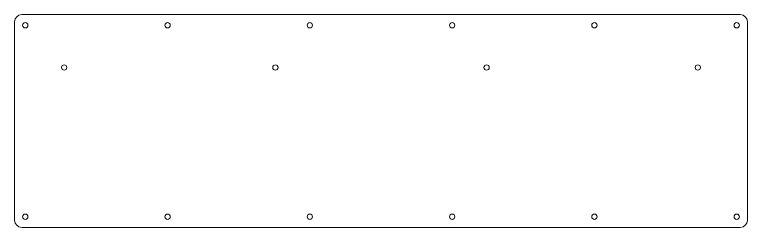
# Model space of a CAD drawing. Header units: inches. Extents: x -33 to 93, y -21 to 51.
# Drawn here: x -33.33 to 7.92, y -20.74 to -8.74 of the extents above; entities that cross this region are included whole.
import ezdxf

# ---------------------------------------------------------------- set-up
doc = ezdxf.new("R2010")
doc.units = ezdxf.units.IN
doc.header["$MEASUREMENT"] = 0
doc.layers.add('Layer 1', color=7, linetype='Continuous')

# ---------------------------------------------------------------- blocks, each defined once
blk = doc.blocks.new('block 374')
at = {"layer": 'Layer 1', "lineweight": 0}
blk.add_open_spline([(7.472, -20.14), (7.472, -20.057), (7.405, -19.99), (7.322, -19.99), (7.239, -19.99), (7.172, -20.057), (7.172, -20.14), (7.172, -20.223), (7.239, -20.29), (7.322, -20.29), (7.405, -20.29), (7.472, -20.223), (7.472, -20.14)], degree=3, knots=[0, 0, 0, 0, 1, 1, 1, 2, 2, 2, 3, 3, 3, 4, 4, 4, 4], dxfattribs=at)
blk = doc.blocks.new('block 373')
at = {"layer": 'Layer 1'}
blk.add_blockref('block 374', (0, 0), dxfattribs=at)
blk = doc.blocks.new('block 376')
at = {"layer": 'Layer 1', "lineweight": 0}
blk.add_open_spline([(-0.538, -20.14), (-0.538, -20.057), (-0.605, -19.99), (-0.688, -19.99), (-0.77, -19.99), (-0.838, -20.057), (-0.838, -20.14), (-0.838, -20.223), (-0.77, -20.29), (-0.688, -20.29), (-0.605, -20.29), (-0.538, -20.223), (-0.538, -20.14)], degree=3, knots=[0, 0, 0, 0, 1, 1, 1, 2, 2, 2, 3, 3, 3, 4, 4, 4, 4], dxfattribs=at)
blk = doc.blocks.new('block 375')
at = {"layer": 'Layer 1'}
blk.add_blockref('block 376', (0, 0), dxfattribs=at)
blk = doc.blocks.new('block 378')
at = {"layer": 'Layer 1', "lineweight": 0}
blk.add_open_spline([(-8.547, -20.14), (-8.547, -20.057), (-8.614, -19.99), (-8.697, -19.99), (-8.78, -19.99), (-8.847, -20.057), (-8.847, -20.14), (-8.847, -20.223), (-8.78, -20.29), (-8.697, -20.29), (-8.614, -20.29), (-8.547, -20.223), (-8.547, -20.14)], degree=3, knots=[0, 0, 0, 0, 1, 1, 1, 2, 2, 2, 3, 3, 3, 4, 4, 4, 4], dxfattribs=at)
blk = doc.blocks.new('block 377')
at = {"layer": 'Layer 1'}
blk.add_blockref('block 378', (0, 0), dxfattribs=at)
blk = doc.blocks.new('block 380')
at = {"layer": 'Layer 1', "lineweight": 0}
blk.add_open_spline([(-16.557, -20.14), (-16.557, -20.057), (-16.624, -19.99), (-16.707, -19.99), (-16.789, -19.99), (-16.857, -20.057), (-16.857, -20.14), (-16.857, -20.223), (-16.789, -20.29), (-16.707, -20.29), (-16.624, -20.29), (-16.557, -20.223), (-16.557, -20.14)], degree=3, knots=[0, 0, 0, 0, 1, 1, 1, 2, 2, 2, 3, 3, 3, 4, 4, 4, 4], dxfattribs=at)
blk = doc.blocks.new('block 379')
at = {"layer": 'Layer 1'}
blk.add_blockref('block 380', (0, 0), dxfattribs=at)
blk = doc.blocks.new('block 382')
at = {"layer": 'Layer 1', "lineweight": 0}
blk.add_open_spline([(-24.566, -20.14), (-24.566, -20.057), (-24.633, -19.99), (-24.716, -19.99), (-24.799, -19.99), (-24.866, -20.057), (-24.866, -20.14), (-24.866, -20.223), (-24.799, -20.29), (-24.716, -20.29), (-24.633, -20.29), (-24.566, -20.223), (-24.566, -20.14)], degree=3, knots=[0, 0, 0, 0, 1, 1, 1, 2, 2, 2, 3, 3, 3, 4, 4, 4, 4], dxfattribs=at)
blk = doc.blocks.new('block 381')
at = {"layer": 'Layer 1'}
blk.add_blockref('block 382', (0, 0), dxfattribs=at)
blk = doc.blocks.new('block 384')
at = {"layer": 'Layer 1', "lineweight": 0}
blk.add_open_spline([(-32.576, -20.14), (-32.576, -20.057), (-32.643, -19.99), (-32.726, -19.99), (-32.808, -19.99), (-32.876, -20.057), (-32.876, -20.14), (-32.876, -20.223), (-32.808, -20.29), (-32.726, -20.29), (-32.643, -20.29), (-32.576, -20.223), (-32.576, -20.14)], degree=3, knots=[0, 0, 0, 0, 1, 1, 1, 2, 2, 2, 3, 3, 3, 4, 4, 4, 4], dxfattribs=at)
blk = doc.blocks.new('block 383')
at = {"layer": 'Layer 1'}
blk.add_blockref('block 384', (0, 0), dxfattribs=at)
blk = doc.blocks.new('block 387')
at = {"layer": 'Layer 1', "lineweight": 0}
blk.add_open_spline([(-32.576, -9.34), (-32.576, -9.257), (-32.643, -9.19), (-32.726, -9.19), (-32.808, -9.19), (-32.876, -9.257), (-32.876, -9.34), (-32.876, -9.422), (-32.808, -9.49), (-32.726, -9.49), (-32.643, -9.49), (-32.576, -9.422), (-32.576, -9.34)], degree=3, knots=[0, 0, 0, 0, 1, 1, 1, 2, 2, 2, 3, 3, 3, 4, 4, 4, 4], dxfattribs=at)
blk = doc.blocks.new('block 386')
at = {"layer": 'Layer 1'}
blk.add_blockref('block 387', (0, 0), dxfattribs=at)
blk = doc.blocks.new('block 389')
at = {"layer": 'Layer 1', "lineweight": 0}
blk.add_open_spline([(-24.566, -9.34), (-24.566, -9.257), (-24.633, -9.19), (-24.716, -9.19), (-24.799, -9.19), (-24.866, -9.257), (-24.866, -9.34), (-24.866, -9.422), (-24.799, -9.49), (-24.716, -9.49), (-24.633, -9.49), (-24.566, -9.422), (-24.566, -9.34)], degree=3, knots=[0, 0, 0, 0, 1, 1, 1, 2, 2, 2, 3, 3, 3, 4, 4, 4, 4], dxfattribs=at)
blk = doc.blocks.new('block 388')
at = {"layer": 'Layer 1'}
blk.add_blockref('block 389', (0, 0), dxfattribs=at)
blk = doc.blocks.new('block 391')
at = {"layer": 'Layer 1', "lineweight": 0}
blk.add_open_spline([(-16.557, -9.34), (-16.557, -9.257), (-16.624, -9.19), (-16.707, -9.19), (-16.789, -9.19), (-16.857, -9.257), (-16.857, -9.34), (-16.857, -9.422), (-16.789, -9.49), (-16.707, -9.49), (-16.624, -9.49), (-16.557, -9.422), (-16.557, -9.34)], degree=3, knots=[0, 0, 0, 0, 1, 1, 1, 2, 2, 2, 3, 3, 3, 4, 4, 4, 4], dxfattribs=at)
blk = doc.blocks.new('block 390')
at = {"layer": 'Layer 1'}
blk.add_blockref('block 391', (0, 0), dxfattribs=at)
blk = doc.blocks.new('block 393')
at = {"layer": 'Layer 1', "lineweight": 0}
blk.add_open_spline([(-8.547, -9.34), (-8.547, -9.257), (-8.614, -9.19), (-8.697, -9.19), (-8.78, -9.19), (-8.847, -9.257), (-8.847, -9.34), (-8.847, -9.422), (-8.78, -9.49), (-8.697, -9.49), (-8.614, -9.49), (-8.547, -9.422), (-8.547, -9.34)], degree=3, knots=[0, 0, 0, 0, 1, 1, 1, 2, 2, 2, 3, 3, 3, 4, 4, 4, 4], dxfattribs=at)
blk = doc.blocks.new('block 392')
at = {"layer": 'Layer 1'}
blk.add_blockref('block 393', (0, 0), dxfattribs=at)
blk = doc.blocks.new('block 395')
at = {"layer": 'Layer 1', "lineweight": 0}
blk.add_open_spline([(-0.538, -9.34), (-0.538, -9.257), (-0.605, -9.19), (-0.688, -9.19), (-0.77, -9.19), (-0.838, -9.257), (-0.838, -9.34), (-0.838, -9.422), (-0.77, -9.49), (-0.688, -9.49), (-0.605, -9.49), (-0.538, -9.422), (-0.538, -9.34)], degree=3, knots=[0, 0, 0, 0, 1, 1, 1, 2, 2, 2, 3, 3, 3, 4, 4, 4, 4], dxfattribs=at)
blk = doc.blocks.new('block 394')
at = {"layer": 'Layer 1'}
blk.add_blockref('block 395', (0, 0), dxfattribs=at)
blk = doc.blocks.new('block 397')
at = {"layer": 'Layer 1', "lineweight": 0}
blk.add_open_spline([(7.472, -9.34), (7.472, -9.257), (7.405, -9.19), (7.322, -9.19), (7.239, -9.19), (7.172, -9.257), (7.172, -9.34), (7.172, -9.422), (7.239, -9.49), (7.322, -9.49), (7.405, -9.49), (7.472, -9.422), (7.472, -9.34)], degree=3, knots=[0, 0, 0, 0, 1, 1, 1, 2, 2, 2, 3, 3, 3, 4, 4, 4, 4], dxfattribs=at)
blk = doc.blocks.new('block 396')
at = {"layer": 'Layer 1'}
blk.add_blockref('block 397', (0, 0), dxfattribs=at)
blk = doc.blocks.new('block 399')
at = {"layer": 'Layer 1', "lineweight": 0}
blk.add_open_spline([(-32.926, -8.74), (-33.146, -8.74), (-33.326, -8.919), (-33.326, -9.14), (-33.326, -9.14), (-33.326, -20.34), (-33.326, -20.34), (-33.326, -20.561), (-33.146, -20.74), (-32.926, -20.74), (-32.926, -20.74), (7.522, -20.74), (7.522, -20.74), (7.743, -20.74), (7.922, -20.561), (7.922, -20.34), (7.922, -20.34), (7.922, -9.14), (7.922, -9.14), (7.922, -8.919), (7.743, -8.74), (7.522, -8.74), (7.522, -8.74), (-32.926, -8.74), (-32.926, -8.74)], degree=3, knots=[0, 0, 0, 0, 1, 1, 1, 2, 2, 2, 3, 3, 3, 4, 4, 4, 5, 5, 5, 6, 6, 6, 7, 7, 7, 8, 8, 8, 8], dxfattribs=at)
blk = doc.blocks.new('block 398')
at = {"layer": 'Layer 1'}
blk.add_blockref('block 399', (0, 0), dxfattribs=at)
blk = doc.blocks.new('block 401')
at = {"layer": 'Layer 1', "lineweight": 0}
blk.add_open_spline([(5.283, -11.722), (5.283, -11.639), (5.215, -11.572), (5.133, -11.572), (5.05, -11.572), (4.983, -11.639), (4.983, -11.722), (4.983, -11.804), (5.05, -11.872), (5.133, -11.872), (5.215, -11.872), (5.283, -11.804), (5.283, -11.722)], degree=3, knots=[0, 0, 0, 0, 1, 1, 1, 2, 2, 2, 3, 3, 3, 4, 4, 4, 4], dxfattribs=at)
blk = doc.blocks.new('block 400')
at = {"layer": 'Layer 1'}
blk.add_blockref('block 401', (0, 0), dxfattribs=at)
blk = doc.blocks.new('block 403')
at = {"layer": 'Layer 1', "lineweight": 0}
blk.add_open_spline([(-6.607, -11.722), (-6.607, -11.639), (-6.674, -11.572), (-6.757, -11.572), (-6.84, -11.572), (-6.907, -11.639), (-6.907, -11.722), (-6.907, -11.804), (-6.84, -11.872), (-6.757, -11.872), (-6.674, -11.872), (-6.607, -11.804), (-6.607, -11.722)], degree=3, knots=[0, 0, 0, 0, 1, 1, 1, 2, 2, 2, 3, 3, 3, 4, 4, 4, 4], dxfattribs=at)
blk = doc.blocks.new('block 402')
at = {"layer": 'Layer 1'}
blk.add_blockref('block 403', (0, 0), dxfattribs=at)
blk = doc.blocks.new('block 405')
at = {"layer": 'Layer 1', "lineweight": 0}
blk.add_open_spline([(-18.497, -11.722), (-18.497, -11.639), (-18.564, -11.572), (-18.647, -11.572), (-18.729, -11.572), (-18.797, -11.639), (-18.797, -11.722), (-18.797, -11.804), (-18.729, -11.872), (-18.647, -11.872), (-18.564, -11.872), (-18.497, -11.804), (-18.497, -11.722)], degree=3, knots=[0, 0, 0, 0, 1, 1, 1, 2, 2, 2, 3, 3, 3, 4, 4, 4, 4], dxfattribs=at)
blk = doc.blocks.new('block 404')
at = {"layer": 'Layer 1'}
blk.add_blockref('block 405', (0, 0), dxfattribs=at)
blk = doc.blocks.new('block 407')
at = {"layer": 'Layer 1', "lineweight": 0}
blk.add_open_spline([(-30.386, -11.722), (-30.386, -11.639), (-30.453, -11.572), (-30.536, -11.572), (-30.619, -11.572), (-30.686, -11.639), (-30.686, -11.722), (-30.686, -11.804), (-30.619, -11.872), (-30.536, -11.872), (-30.453, -11.872), (-30.386, -11.804), (-30.386, -11.722)], degree=3, knots=[0, 0, 0, 0, 1, 1, 1, 2, 2, 2, 3, 3, 3, 4, 4, 4, 4], dxfattribs=at)
blk = doc.blocks.new('block 406')
at = {"layer": 'Layer 1'}
blk.add_blockref('block 407', (0, 0), dxfattribs=at)
blk = doc.blocks.new('block 385')
at = {"layer": 'Layer 1'}
for name in ['block 398', 'block 386', 'block 388', 'block 390', 'block 392', 'block 394', 'block 396', 'block 406', 'block 404', 'block 402', 'block 400']:
    blk.add_blockref(name, (0, 0), dxfattribs=at)
blk = doc.blocks.new('block 372')
at = {"layer": 'Layer 1'}
for name in ['block 385', 'block 383', 'block 381', 'block 379', 'block 377', 'block 375', 'block 373']:
    blk.add_blockref(name, (0, 0), dxfattribs=at)

msp = doc.modelspace()

# ---------------------------------------------------------------- block references
at = {"layer": 'Layer 1'}
msp.add_blockref('block 372', (0, 0), dxfattribs=at)

doc.saveas('drawing.dxf')
